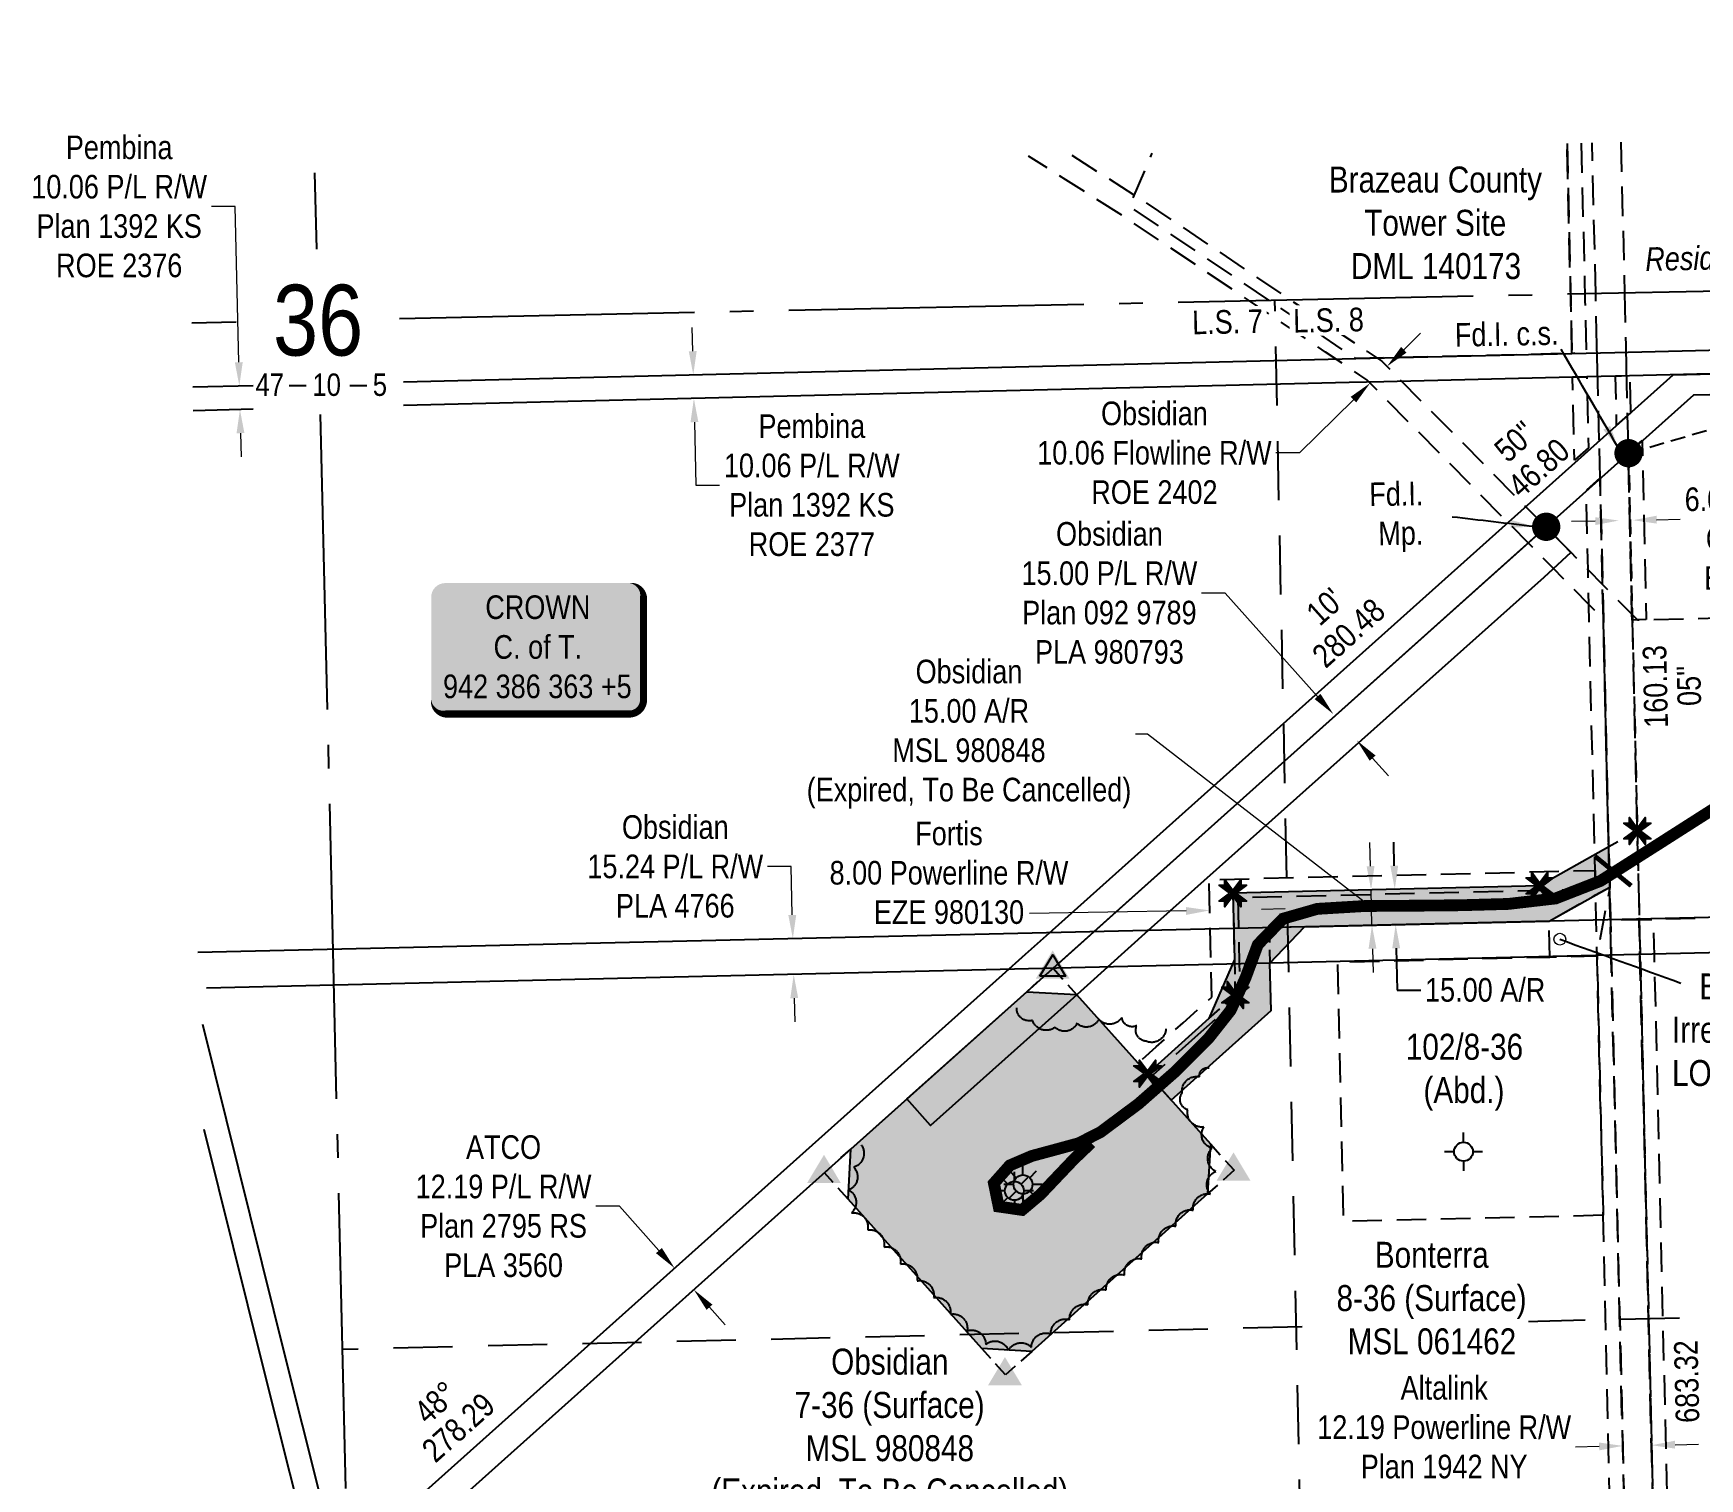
# Model space of a CAD drawing. Extents: x 611681 to 614275, y 5882844 to 5885656.
# Drawn here: x 611681 to 612387, y 5883967 to 5884579 of the extents above; entities that cross this region are included whole.
import ezdxf
from ezdxf.enums import TextEntityAlignment as Align

# ---------------------------------------------------------------- set-up
doc = ezdxf.new("R2010")
doc.units = 0
doc.header["$LTSCALE"] = 5
doc.header["$PDSIZE"] = 0.5
for name, pattern in [('0', [1, 1, 0]), ('foc-ACCESSROAD', [3.75, 2.5, -1.25]), ('foc-FLOWLINE', [3.75, 2.5, -1.25]), ('foc-LSD', [8, 5, -3]), ('foc-QUARTERLINE', [33, 25, -3, 2, -3]), ('foc-TIELINE', [1.875, 1.25, -0.625]), ('foc-TRAV', [1.875, 1.25, -0.625])]:
    doc.linetypes.add(name, pattern=pattern)
doc.layers.get('Defpoints').update_dxf_attribs({"color": 9})
for name, color, linetype in [('10', 1, 'Continuous'), ('9', 3, 'Continuous'), ('AS-OWNER', 7, 'Continuous'), ('AS-RESIDENCE', 14, 'Continuous'), ('AS-ROADS', 254, 'Continuous'), ('AS-SYMBOL', 7, 'Continuous'), ('C-RW', 13, 'Continuous'), ('C-WS', 13, 'foc-ACCESSROAD'), ('C-WS-S', 8, 'Continuous'), ('F-AR', 190, 'foc-ACCESSROAD'), ('F-EZE', 190, 'foc-FLOWLINE'), ('F-RW', 190, 'Continuous'), ('F-WS', 190, 'foc-ACCESSROAD'), ('F-WS-S', 8, 'Continuous'), ('L-BD', 7, 'Continuous'), ('L-MON', 1, 'Continuous'), ('L-MON-T', 1, 'Continuous'), ('L-QSEC', 8, 'foc-QUARTERLINE'), ('L-SECLBL', 7, 'Continuous'), ('L-SECTION-LSD', 7, 'foc-LSD'), ('L-TIE', 7, 'foc-TIELINE'), ('P-PROPOSED', 10, 'Continuous'), ('P-PROPOSED-H', 21, 'Continuous'), ('P-TRAV', 4, 'foc-TRAV'), ('P-TXT', 4, 'Continuous'), ('T-BUSH', 110, '0')]:
    doc.layers.add(name, color=color, linetype=linetype)
for name, color, linetype, lineweight in [('C-AR-T', 13, 'Continuous', 9), ('C-FLOWLINE-T', 13, 'Continuous', 9), ('C-RW-T', 13, 'Continuous', 9), ('C-WS-T', 13, 'Continuous', 9), ('F-AR-T', 190, 'Continuous', 9), ('F-EZE-T', 190, 'Continuous', 9), ('F-RW-T', 190, 'Continuous', 9), ('F-WS-T', 190, 'Continuous', 9), ('T-TEXT', 48, 'Continuous', 18)]:
    doc.layers.add(name, color=color, linetype=linetype, lineweight=lineweight)
doc.styles.add('100L', font='ARIALN.TTF', dxfattribs={"height": 11})
doc.styles.add('80', font='ARIALN.TTF', dxfattribs={"height": 10})
doc.styles.add('80CG', font='ARIALN.TTF', dxfattribs={"height": 10})
doc.styles.add('80L', font='ARIALN.TTF', dxfattribs={"height": 10})
doc.styles.add('SIMPLEX', font='ARIALN.TTF')
doc.dimstyles.new('Compass 5 000', dxfattribs={"dimscale": 5, "dimtxt": 9, "dimasz": 2, "dimexe": 0.2, "dimexo": 0.0625, "dimgap": 0.5, "dimtad": 0, "dimtih": 1, "dimtoh": 1, "dimzin": 0, "dimdsep": 46, "dimtxsty": '80CG', "dimcen": 0.1, "dimse1": 1, "dimse2": 1, "dimclrd": 256, "dimclrt": 256, "dimaunit": 1, "dimadec": 4, "dimazin": 0, "dimtfac": 0.06, "dimtofl": 0, "dimtmove": 0, "dimatfit": 1, "dimfxl": 0.2, "dimtolj": 1, "dimtzin": 0, "dimlwd": -1, "dimarcsym": 0})

# ---------------------------------------------------------------- blocks, each defined once
blk = doc.blocks.new('GAS')
h = blk.add_hatch(color=255)
h.dxf.hatch_style = 1
edge = h.paths.add_edge_path()
edge.add_arc((0, 0), 0.9, 0, 360)
for p, q in [((0, 0.81), (0, 1.62)), ((-0.81, 0), (-1.62, 0)), ((-0.57, 0.57), (-1.14, 1.14)), ((0.57, 0.57), (1.14, 1.14)), ((1.62, 0), (0.81, 0)), ((-0.57, -0.57), (-1.14, -1.14)), ((0, -0.81), (0, -1.62)), ((1.14, -1.14), (0.57, -0.57))]:
    blk.add_line(p, q)
blk.add_circle((0, 0), 0.8)
blk = doc.blocks.new('L-SECLBL')
at = {"layer": '9', "color": 7}
for p, q in [((-5.08, -27.83), (-12.29, -27.83)), ((20.7, -27.83), (13.5, -27.83))]:
    blk.add_line(p, q, dxfattribs=at)
at = {"layer": '10', "color": 2, "style": 'SIMPLEX'}
blk.add_attdef('SEC', text='', height=30, dxfattribs=at).set_placement((0, 0), align=Align.MIDDLE)
at = {"layer": '10', "color": 5, "style": '80L'}
blk.add_attdef('TWP', text='', height=9.5, dxfattribs=at).set_placement((-14.43, -27.37), align=Align.MIDDLE_RIGHT)
blk.add_attdef('RGE', text='', height=9.5, dxfattribs=at).set_placement((3.62, -27.37), align=Align.MIDDLE_CENTER)
blk.add_attdef('MER', text='', height=9.5, dxfattribs=at).set_placement((23.17, -27.37), align=Align.MIDDLE_LEFT)
blk = doc.blocks.new('*D493')
at = {"layer": 'C-AR-T', "transparency": 16777216}
for p, q in [((612152.93, 5884282.52), (612147.93, 5884282.52)), ((612247.9, 5884209.09), (612152.93, 5884282.52)), ((612247.48, 5884226.58), (612247.24, 5884236.58)), ((612248.07, 5884201.6), (612247.72, 5884216.59)), ((612248.31, 5884191.6), (612248.55, 5884181.6))]:
    blk.add_line(p, q, dxfattribs=at)
for points in [[(612249.15, 5884226.62), (612245.81, 5884226.54), (612247.72, 5884216.59)], [(612249.98, 5884191.64), (612246.65, 5884191.56), (612248.07, 5884201.6)]]:
    blk.add_solid(points, dxfattribs=at)
at = {"layer": 'Defpoints', "color": 0, "transparency": 16777216}
for p in [(612247.72, 5884216.59), (612282.19, 5884217.41), (612282.54, 5884202.42)]:
    blk.add_point(p, dxfattribs=at)
at = {"layer": 'C-AR-T', "transparency": 16777216, "insert": (612077.35, 5884282.52), "char_height": 10, "attachment_point": 5, "style": '80CG'}
blk.add_mtext('\\A1;Obsidian\\P15.00 A/R\\PMSL 980848\\P(Expired, To Be Cancelled)', dxfattribs=at)
blk = doc.blocks.new('*D496')
at = {"layer": 'C-FLOWLINE-T', "transparency": 16777216}
for p, q in [((612261.58, 5884445.31), (612268.69, 5884452.34)), ((612240.21, 5884424.18), (612217.4, 5884401.64)), ((612217.4, 5884401.64), (612207.4, 5884401.64))]:
    blk.add_line(p, q, dxfattribs=at)
for points in [[(612260.41, 5884446.49), (612262.75, 5884444.12), (612254.47, 5884438.28)], [(612239.04, 5884425.37), (612241.38, 5884423), (612247.32, 5884431.21)]]:
    blk.add_solid(points, dxfattribs=at)
at = {"layer": 'Defpoints', "color": 0, "transparency": 16777216}
for p in [(612247.32, 5884431.21), (612274.59, 5884417.92), (612267.44, 5884410.86)]:
    blk.add_point(p, dxfattribs=at)
at = {"layer": 'C-FLOWLINE-T', "transparency": 16777216, "insert": (612155.91, 5884401.64), "char_height": 10, "attachment_point": 5, "style": '80CG'}
blk.add_mtext('\\A1;Obsidian\\P10.06 Flowline R/W\\PROE 2402', dxfattribs=at)
blk = doc.blocks.new('*D497')
at = {"layer": 'C-RW-T', "transparency": 16777216}
for p, q in [((612002, 5884226.42), (611992, 5884226.42)), ((612002.49, 5884205.91), (612002, 5884226.42)), ((612003.32, 5884170.67), (612003.56, 5884160.67))]:
    blk.add_line(p, q, dxfattribs=at)
for points in [[(612004.15, 5884205.94), (612000.82, 5884205.87), (612002.72, 5884195.91)], [(612004.99, 5884170.71), (612001.66, 5884170.63), (612003.09, 5884180.66)]]:
    blk.add_solid(points, dxfattribs=at)
at = {"layer": 'Defpoints', "color": 0, "transparency": 16777216}
for p in [(611964.92, 5884195.01), (612002.72, 5884195.91), (611965.28, 5884179.77)]:
    blk.add_point(p, dxfattribs=at)
at = {"layer": 'C-RW-T', "transparency": 16777216, "insert": (611952.92, 5884226.42), "char_height": 10, "attachment_point": 5, "style": '80CG'}
blk.add_mtext('\\A1;Obsidian\\P15.24 P/L R/W\\PPLA 4766', dxfattribs=at)
blk = doc.blocks.new('*D498')
at = {"layer": 'C-RW-T', "transparency": 16777216}
for p, q in [((612185.92, 5884342.27), (612175.92, 5884342.27)), ((612225.05, 5884298.46), (612185.92, 5884342.27)), ((612248.36, 5884272.34), (612255.02, 5884264.88))]:
    blk.add_line(p, q, dxfattribs=at)
for points in [[(612226.29, 5884299.57), (612223.8, 5884297.35), (612231.71, 5884291)], [(612249.61, 5884273.45), (612247.12, 5884271.23), (612241.7, 5884279.8)]]:
    blk.add_solid(points, dxfattribs=at)
at = {"layer": 'Defpoints', "color": 0, "transparency": 16777216}
for p in [(612281.01, 5884335.03), (612291.01, 5884323.83), (612231.71, 5884291)]:
    blk.add_point(p, dxfattribs=at)
at = {"layer": 'C-RW-T', "transparency": 16777216, "insert": (612136.84, 5884342.27), "char_height": 10, "attachment_point": 5, "style": '80CG'}
blk.add_mtext('\\A1;Obsidian\\P15.00 P/L R/W\\PPlan 092 9789\\PPLA 980793', dxfattribs=at)
blk = doc.blocks.new('*D501')
at = {"layer": 'Defpoints', "color": 0, "transparency": 16777216}
for p in [(612358.69, 5884373.12), (612352.69, 5884372.56), (612358.7, 5884372.7)]:
    blk.add_point(p, dxfattribs=at)
at = {"layer": 'F-EZE-T', "transparency": 16777216}
for p, q in [((612368.68, 5884373.35), (612378.68, 5884373.59)), ((612342.69, 5884372.75), (612332.69, 5884372.51))]:
    blk.add_line(p, q, dxfattribs=at)
for points in [[(612342.65, 5884374.41), (612342.73, 5884371.08), (612352.68, 5884372.98)], [(612368.64, 5884375.02), (612368.72, 5884371.69), (612358.69, 5884373.12)]]:
    blk.add_solid(points, dxfattribs=at)
at = {"layer": 'F-EZE-T', "transparency": 16777216, "insert": (612420.71, 5884373.59), "char_height": 10, "attachment_point": 5, "style": '80CG'}
blk.add_mtext('\\A1;Altalink\\P6.00 Vegetation\\PControl R/W\\PEZE 880267', dxfattribs=at)
blk = doc.blocks.new('*D504')
at = {"layer": 'Defpoints', "color": 0, "transparency": 16777216}
for p in [(612353.17, 5884029.89), (612365.36, 5884030.17), (612366.5, 5883981.3)]:
    blk.add_point(p, dxfattribs=at)
at = {"layer": 'F-RW-T', "transparency": 16777216}
for p, q in [((612344.32, 5883980.79), (612334.32, 5883980.55)), ((612376.5, 5883981.54), (612386.5, 5883981.77))]:
    blk.add_line(p, q, dxfattribs=at)
for points in [[(612344.28, 5883982.45), (612344.36, 5883979.12), (612354.31, 5883981.02)], [(612376.46, 5883983.21), (612376.54, 5883979.87), (612366.5, 5883981.3)]]:
    blk.add_solid(points, dxfattribs=at)
at = {"layer": 'F-RW-T', "transparency": 16777216, "insert": (612278.68, 5883980.55), "char_height": 10, "attachment_point": 5, "style": '80CG'}
blk.add_mtext('\\A1;Altalink\\P12.19 Powerline R/W\\PPlan 1942 NY\\PEZE 2051', dxfattribs=at)
blk = doc.blocks.new('*D505')
at = {"layer": 'Defpoints', "color": 0, "transparency": 16777216}
for p in [(611952.65, 5884056.29), (611902.75, 5884011.74), (611910.87, 5884002.66)]:
    blk.add_point(p, dxfattribs=at)
at = {"layer": 'F-RW-T', "transparency": 16777216}
for p, q in [((611929.25, 5884082.5), (611919.25, 5884082.5)), ((611945.99, 5884063.75), (611929.25, 5884082.5)), ((611967.42, 5884039.75), (611974.08, 5884032.29))]:
    blk.add_line(p, q, dxfattribs=at)
for points in [[(611947.23, 5884064.86), (611944.74, 5884062.64), (611952.65, 5884056.29)], [(611968.66, 5884040.86), (611966.18, 5884038.64), (611960.76, 5884047.21)]]:
    blk.add_solid(points, dxfattribs=at)
at = {"layer": 'F-RW-T', "transparency": 16777216, "insert": (611880.16, 5884082.5), "char_height": 10, "attachment_point": 5, "style": '80CG'}
blk.add_mtext('\\A1;ATCO\\P12.19 P/L R/W\\PPlan 2795 RS\\PPLA 3560', dxfattribs=at)
blk = doc.blocks.new('*D506')
at = {"layer": 'Defpoints', "color": 0, "transparency": 16777216}
for p in [(611973.87, 5884435.04), (611960.79, 5884424.67), (611974.12, 5884424.99)]:
    blk.add_point(p, dxfattribs=at)
at = {"layer": 'F-RW-T', "transparency": 16777216}
for p, q in [((611960.3, 5884444.71), (611960.06, 5884454.71)), ((611961.03, 5884414.67), (611961.69, 5884387.92)), ((611961.69, 5884387.92), (611971.69, 5884387.92))]:
    blk.add_line(p, q, dxfattribs=at)
for points in [[(611961.97, 5884444.75), (611958.64, 5884444.67), (611960.54, 5884434.72)], [(611962.7, 5884414.71), (611959.37, 5884414.63), (611960.79, 5884424.67)]]:
    blk.add_solid(points, dxfattribs=at)
at = {"layer": 'F-RW-T', "transparency": 16777216, "insert": (612010.77, 5884387.92), "char_height": 10, "attachment_point": 5, "style": '80CG'}
blk.add_mtext('\\A1;Pembina\\P10.06 P/L R/W\\PPlan 1392 KS\\PROE 2377', dxfattribs=at)
blk = doc.blocks.new('*D507')
at = {"layer": 'Defpoints', "color": 0, "transparency": 16777216}
for p in [(611754.78, 5884429.72), (611755.02, 5884419.67), (611768.46, 5884419.99)]:
    blk.add_point(p, dxfattribs=at)
at = {"layer": 'F-RW-T', "transparency": 16777216}
for p, q in [((611766.39, 5884505.99), (611756.39, 5884505.99)), ((611767.98, 5884440.04), (611766.39, 5884505.99)), ((611768.7, 5884409.99), (611768.94, 5884400))]:
    blk.add_line(p, q, dxfattribs=at)
for points in [[(611769.65, 5884440.08), (611766.31, 5884440), (611768.22, 5884430.04)], [(611770.37, 5884410.03), (611767.04, 5884409.95), (611768.46, 5884419.99)]]:
    blk.add_solid(points, dxfattribs=at)
at = {"layer": 'F-RW-T', "transparency": 16777216, "insert": (611717.31, 5884505.99), "char_height": 10, "attachment_point": 5, "style": '80CG'}
blk.add_mtext('\\A1;Pembina\\P10.06 P/L R/W\\PPlan 1392 KS\\PROE 2376', dxfattribs=at)
blk = doc.blocks.new('*U492')
h = blk.add_hatch(color=255)
edge = h.paths.add_edge_path()
edge.add_line((-39, -28.5), (39, -28.5))
edge.add_arc((39, -22.5), 6, 270, 360)
edge.add_line((45, -22.5), (45, 21))
edge.add_arc((39, 21), 6, 0, 90)
edge.add_line((39, 27), (-39, 27))
edge.add_arc((-39, 21), 6, 90, 180)
edge.add_line((-45, 21), (-45, -22.5))
edge.add_arc((-39, -22.5), 6, 180, 270)
at = {"color": 14, "flags": 128}
blk.add_lwpolyline([(-39, -28.5, 3, 3, 0), (39, -28.5, 3, 3, 0.414214), (45, -22.5, 3, 3, 0), (45, 21, 3, 0, 0.414214), (39, 27, 0, 0, 0), (-39, 27, 0, 0, 0.414214), (-45, 21, 0, 0, 0), (-45, -22.5, 0, 3, 0.414214)], format="xyseb", close=True, dxfattribs=at)
at = {"color": 14, "style": '80'}
blk.add_attdef('ENTER_TEXT_001', (-26.85, -4.92), '', height=10, dxfattribs=at)
blk = doc.blocks.new('GABD')
for p, q in [((0, 0.81), (0, 1.62)), ((-0.81, 0), (-1.62, 0)), ((1.62, 0), (0.81, 0)), ((0, -0.81), (0, -1.62))]:
    blk.add_line(p, q)
blk.add_circle((0, 0), 0.8)
blk = doc.blocks.new('fdia')
at = {"color": 255, "const_width": 1}
blk.add_lwpolyline([(-0.5, 0, 1), (0.5, 0, 1)], format="xyb", close=True, dxfattribs=at)
blk = doc.blocks.new('Fdiaa')
blk.add_blockref('fdia', (0, 0))
blk = doc.blocks.new('fdib')
at = {"color": 1, "const_width": 1.6}
blk.add_lwpolyline([(-0.4, 0, 1), (0.4, 0, 1)], format="xyb", close=True, dxfattribs=at)
at = {"color": 1}
blk.add_circle((0, 0), 0.8, dxfattribs=at)
blk = doc.blocks.new('Fdibb')
blk.add_blockref('fdib', (0, 0))
blk = doc.blocks.new('fdicc')
for name in ['Fdibb', 'Fdiaa']:
    blk.add_blockref(name, (0, 0))
blk = doc.blocks.new('FDI')
blk.add_blockref('fdicc', (0, 0))
blk = doc.blocks.new('STRIA')
blk.add_hatch(color=255).paths.add_polyline_path([(-0.04, 1.52), (-1.47, -0.87), (1.39, -0.87)])
blk = doc.blocks.new('STRIAA')
blk.add_blockref('STRIA', (0, 0))
blk = doc.blocks.new('STRIB')
at = {"color": 1}
blk.add_solid([(-1.12, -0.67), (-0.04, 1.13), (1.04, -0.67)], dxfattribs=at)
blk = doc.blocks.new('STRIBB')
blk.add_blockref('STRIB', (0, 0))
blk = doc.blocks.new('STRICC')
for name in ['STRIAA', 'STRIBB']:
    blk.add_blockref(name, (0, 0))
blk = doc.blocks.new('fdspike')
blk.add_blockref('STRICC', (0, 0))
blk = doc.blocks.new('TRIA')
blk.add_hatch(color=255).paths.add_polyline_path([(-0.04, 1.52), (-1.47, -0.87), (1.39, -0.87)])
blk = doc.blocks.new('TRIAA')
blk.add_blockref('TRIA', (0, 0))
blk = doc.blocks.new('TRIB')
at = {"color": 1}
blk.add_lwpolyline([(-1.12, -0.67), (-0.04, 1.13), (1.04, -0.67)], close=True, dxfattribs=at)
blk = doc.blocks.new('TRIBB')
blk.add_blockref('TRIB', (0, 0))
blk = doc.blocks.new('TRICC')
for name in ['TRIAA', 'TRIBB']:
    blk.add_blockref(name, (0, 0))
blk = doc.blocks.new('plspike')
blk.add_blockref('TRICC', (0, 0))
blk = doc.blocks.new('TEMP')
h = blk.add_hatch(color=255)
h.dxf.hatch_style = 1
h.paths.add_polyline_path([(0, 0.25), (-0.67, 1.15), (-0.67, 0.67), (-1.15, 0.67), (-0.25, 0), (-1.15, -0.67), (-0.67, -0.67), (-0.67, -1.15), (0, -0.25), (0.67, -1.15), (0.67, -0.67), (1.15, -0.67), (0.25, 0), (1.15, 0.67), (0.67, 0.67), (0.67, 1.15)])
h.paths.add_polyline_path([(0.57, 0.85), (0.57, 0.57), (0.85, 0.57), (0.08, 0), (0.85, -0.57), (0.57, -0.57), (0.57, -0.85), (0, -0.08), (-0.57, -0.85), (-0.57, -0.57), (-0.85, -0.57), (-0.08, 0), (-0.85, 0.57), (-0.57, 0.57), (-0.57, 0.85), (0, 0.08)], flags=16)
h = blk.add_hatch(color=1)
h.dxf.hatch_style = 1
h.paths.add_polyline_path([(0, 0.08), (-0.57, 0.85), (-0.57, 0.57), (-0.85, 0.57), (-0.08, 0), (-0.85, -0.57), (-0.57, -0.57), (-0.57, -0.85), (0, -0.08), (0.57, -0.85), (0.57, -0.57), (0.85, -0.57), (0.08, 0), (0.85, 0.57), (0.57, 0.57), (0.57, 0.85)])
at = {"color": 1}
for p, q in [((-0.08, 0), (0.08, 0)), ((0, 0.08), (0, -0.08))]:
    blk.add_line(p, q, dxfattribs=at)
at = {"color": 255, "flags": 128}
blk.add_lwpolyline([(-0.25, 0), (-1.15, 0.67), (-0.67, 0.67), (-0.67, 1.15), (0, 0.25), (0.67, 1.15), (0.67, 0.67), (1.15, 0.67), (0.25, 0), (1.15, -0.67), (0.67, -0.67), (0.67, -1.15), (0, -0.25), (-0.67, -1.15), (-0.67, -0.67), (-1.15, -0.67)], close=True, dxfattribs=at)
at = {"color": 1, "flags": 128}
blk.add_lwpolyline([(-0.08, 0), (-0.85, 0.57), (-0.57, 0.57), (-0.57, 0.85), (0, 0.08), (0.57, 0.85), (0.57, 0.57), (0.85, 0.57), (0.08, 0), (0.85, -0.57), (0.57, -0.57), (0.57, -0.85), (0, -0.08), (-0.57, -0.85), (-0.57, -0.57), (-0.85, -0.57)], close=True, dxfattribs=at)
blk = doc.blocks.new('*D523')
at = {"layer": 'Defpoints', "color": 0, "transparency": 16777216}
for p in [(612223.72, 5884215.98), (612257.76, 5884216.79), (612224.07, 5884200.99)]:
    blk.add_point(p, dxfattribs=at)
at = {"layer": 'P-TXT', "transparency": 16777216}
for p, q in [((612257.52, 5884226.79), (612257.29, 5884236.78)), ((612258.35, 5884191.8), (612258.77, 5884174.11)), ((612258.77, 5884174.11), (612268.77, 5884174.11))]:
    blk.add_line(p, q, dxfattribs=at)
for points in [[(612259.19, 5884226.83), (612255.86, 5884226.75), (612257.76, 5884216.79)], [(612260.02, 5884191.84), (612256.69, 5884191.76), (612258.12, 5884201.8)]]:
    blk.add_solid(points, dxfattribs=at)
at = {"layer": 'P-TXT', "transparency": 16777216, "insert": (612296.05, 5884174.11), "char_height": 10, "attachment_point": 5, "style": '80CG'}
blk.add_mtext('\\A1;15.00 A/R', dxfattribs=at)

msp = doc.modelspace()

# ---------------------------------------------------------------- hatches: boundary and pattern name
at = {"layer": 'P-PROPOSED-H'}
h = msp.add_hatch(color=256, dxfattribs=at)
h.dxf.hatch_style = 1
h.paths.add_polyline_path([(612162.963, 5884127.53), (612205.338, 5884165.432), (612204.862, 5884185.541), (612219.497, 5884200.885), (612323.204, 5884203.338), (612348.857, 5884217.742), (612348.463, 5884234.726), (612319.117, 5884218.24), (612189.163, 5884215.166), (612189.829, 5884186.985), (612179.008, 5884161.999), (612152.924, 5884138.66)])
h = msp.add_hatch(color=256, dxfattribs=at)
h.dxf.hatch_style = 1
h.paths.add_polyline_path([(612122.968, 5884172.198), (612179.633, 5884108.936), (612178.466, 5884087.765), (612103.963, 5884021.058), (612082.792, 5884022.229), (612026.121, 5884085.546), (612027.295, 5884106.717), (612101.79, 5884173.369)])

# ---------------------------------------------------------------- linework, layer by layer
at = {"layer": 'AS-ROADS', "const_width": 5}
msp.add_lwpolyline([(612395.709, 5884252.675), (612370.346, 5884236.487), (612344.933, 5884220.347), (612325.899, 5884212.917), (612305.851, 5884210.589), (612285.843, 5884210.036), (612265.413, 5884209.834), (612245.202, 5884209.711), (612224.939, 5884208.496), (612210.371, 5884204.314), (612199.721, 5884193.356), (612194.5, 5884179.248), (612188.211, 5884165.525), (612178.85, 5884153.677), (612164.411, 5884139.278), (612149.179, 5884125.919), (612133.014, 5884113.879), (612123.794, 5884109.211), (612113.904, 5884106.508), (612103.959, 5884103.828), (612094.622, 5884099.823), (612087.919, 5884092.267), (612089.928, 5884082.412), (612099.849, 5884080.971), (612107.642, 5884087.547), (612114.729, 5884095.014), (612121.772, 5884102.408), (612129.092, 5884109.401)], dxfattribs=at)
at = {"layer": 'C-RW'}
for p, q in [((612614.402, 5884210.11), (611750.601, 5884190.033)), ((612614.754, 5884195.105), (611754.345, 5884174.882))]:
    msp.add_line(p, q, dxfattribs=at)
msp.add_lwpolyline([(612118.825, 5884168.325), (612061.051, 5884116.806), (612051.047, 5884127.968), (612101.79, 5884173.369), (612109.124, 5884179.834), (612109.975, 5884180.595), (612321.896, 5884370.338), (612332.365, 5884359.445), (612320.914, 5884348.843), (612153.197, 5884199.39), (612118.825, 5884168.325)], close=True, dxfattribs=at)
at = {"layer": 'C-WS', "flags": 128}
msp.add_lwpolyline([(612120.903, 5884527.743), (612149.994, 5884509.196), (612213.667, 5884466.372), (612245.876, 5884444.72), (612252.331, 5884440.434), (612257.744, 5884434.957), (612313.018, 5884379.04), (612321.588, 5884370.371), (612332.15, 5884359.687), (612339.619, 5884352.131), (612345.768, 5884345.911), (612358.249, 5884333.284), (612360.597, 5884330.91), (612364.306, 5884331.002), (612473.111, 5884333.709), (612474.361, 5884280.338), (612530.78, 5884281.66), (612612.5, 5884283.575), (612612.974, 5884263.456), (612518.593, 5884261.245), (612474.833, 5884260.22), (612476.086, 5884206.733), (612367.284, 5884204.027), (612361.284, 5884203.878), (612349.105, 5884203.575), (612348.773, 5884217.725), (612348.375, 5884234.698), (612346.111, 5884331.266), (612339.962, 5884337.487), (612324.644, 5884352.983), (612314.082, 5884363.667), (612305.513, 5884372.337), (612245.911, 5884432.634), (612242.959, 5884434.606), (612228.367, 5884444.352), (612196.236, 5884466.006), (612144.434, 5884500.822), (612118.44, 5884517.263), (612102.596, 5884527.313)], dxfattribs=at)
at = {"layer": 'F-AR', "flags": 128}
msp.add_lwpolyline([(612343.458, 5884188.581), (612323.48, 5884188.106), (612323.14, 5884203.32), (612342.848, 5884214.396), (612348.857, 5884217.742), (612346.214, 5884203.703), (612343.458, 5884188.581)], close=True, dxfattribs=at)
at = {"layer": 'F-EZE', "flags": 128}
msp.add_lwpolyline([(612336.762, 5884532.813), (612338.322, 5884465.924), (612338.835, 5884443.937), (612332.833, 5884443.79), (612332.32, 5884465.798), (612330.76, 5884532.672)], dxfattribs=at)
at = {"layer": 'F-EZE'}
msp.add_lwpolyline([(612353.567, 5884533.207), (612355.059, 5884469.34), (612355.574, 5884447.391), (612355.809, 5884437.346), (612356.271, 5884417.659), (612356.646, 5884401.667), (612358.249, 5884333.284), (612358.306, 5884330.852), (612361.284, 5884203.878), (612361.641, 5884188.638), (612369.292, 5883862.993), (612357.536, 5883843.961), (612349.453, 5884188.335), (612349.105, 5884203.575), (612348.857, 5884217.742), (612348.375, 5884234.698), (612346.111, 5884331.266), (612345.768, 5884345.911), (612344.71, 5884391.02), (612344.335, 5884407.012), (612343.63, 5884437.059), (612343.395, 5884447.104), (612342.881, 5884469.084), (612341.389, 5884532.921)], dxfattribs=at)
at = {"layer": 'F-EZE', "flags": 128}
for points in [[(612339.772, 5884403.831), (612333.891, 5884398.579), (612333.068, 5884433.742), (612339.069, 5884433.889), (612339.772, 5884403.831)], [(612357.621, 5884418.623), (612351.74, 5884413.36), (612351.253, 5884434.175), (612357.254, 5884434.316), (612357.621, 5884418.623)], [(612360.597, 5884330.909), (612358.306, 5884330.852), (612358.249, 5884333.284), (612356.646, 5884401.667), (612362.526, 5884406.912), (612364.306, 5884331.002), (612360.597, 5884330.909)], [(612357.536, 5883843.961), (612351.751, 5883834.716), (612346.03, 5884078.697), (612343.458, 5884188.581), (612343.096, 5884203.81), (612342.848, 5884214.396), (612342.792, 5884216.78), (612342.605, 5884224.78), (612342.45, 5884231.368), (612339.962, 5884337.487), (612339.619, 5884352.131), (612338.83, 5884385.769), (612344.71, 5884391.02), (612345.768, 5884345.911), (612346.111, 5884331.266), (612348.375, 5884234.698), (612348.857, 5884217.742), (612349.105, 5884203.575), (612349.453, 5884188.335), (612357.536, 5883843.961)], [(612174.338, 5884155.108), (612154.275, 5884137.151), (612152.94, 5884138.642), (612148.938, 5884143.115), (612156.717, 5884150.077), (612168.033, 5884160.204), (612180.186, 5884171.081), (612179.856, 5884184.917), (612179.493, 5884200.156), (612179, 5884220.881), (612330.201, 5884224.484), (612342.605, 5884224.78), (612342.792, 5884216.78), (612191.19, 5884213.168), (612191.496, 5884200.317), (612191.859, 5884185.077), (612192.192, 5884171.088), (612174.338, 5884155.108)], [(612371.176, 5883866.115), (612369.292, 5883862.993), (612361.641, 5884188.638), (612361.284, 5884203.878), (612367.284, 5884204.027), (612367.641, 5884188.787), (612375.074, 5883871.979), (612371.176, 5883866.115)]]:
    msp.add_lwpolyline(points, close=True, dxfattribs=at)
at = {"layer": 'F-EZE-T'}
for p, q in [((612169.317, 5884207.601), (612103.02, 5884206.466)), ((612201.303, 5884208.363), (612211.297, 5884208.602))]:
    msp.add_line(p, q, dxfattribs=at)
for points in [[(612169.277, 5884209.267), (612169.356, 5884205.935), (612179.31, 5884207.839)], [(612201.264, 5884210.029), (612201.343, 5884206.698), (612191.31, 5884208.125)]]:
    msp.add_solid(points, dxfattribs=at)
at = {"layer": 'F-RW'}
for points in [[(611837.829, 5884431.727), (612223.754, 5884441.129), (612241.286, 5884441.555), (612332.833, 5884443.79), (612338.835, 5884443.937), (612351.017, 5884444.223), (612464.925, 5884446.95), (612591.236, 5884449.89), (612595.964, 5884449.996)], [(611757.016, 5883881.263), (611801.753, 5883921.29), (612091.499, 5884180.551), (612101.334, 5884189.333), (612108.86, 5884196.054), (612112.666, 5884199.453), (612375.646, 5884434.75), (612466.963, 5884436.94), (612587.17, 5884439.827), (612595.949, 5884440.046)], [(612595.949, 5884440.039), (612591.47, 5884439.932), (612585.379, 5884439.785), (612465.171, 5884436.898), (612374.407, 5884434.72), (612357.254, 5884434.316), (612351.253, 5884434.175), (612339.069, 5884433.889), (612333.068, 5884433.742), (612253.155, 5884431.79), (612238.362, 5884431.429), (611837.829, 5884421.669)], [(611748.452, 5884429.569), (611774.102, 5884430.186)], [(612595.233, 5884430.889), (612587.385, 5884430.693), (612557.224, 5884429.968), (612527.212, 5884429.249), (612497.201, 5884428.528), (612467.188, 5884427.807), (612384.247, 5884426.088), (612112.894, 5884183.215), (612101.79, 5884173.369), (612027.295, 5884106.717), (611805.112, 5883907.938), (611757.268, 5883865.132)], [(611774.102, 5884420.127), (611748.609, 5884419.513)], [(611752.668, 5884159.649), (611787.779, 5884018.062), (611809.142, 5883933.133), (611809.214, 5883930.053), (611809.589, 5883914.052), (611810.206, 5883887.671), (611804.677, 5883909.667), (611801.321, 5883923.009), (611778.024, 5884015.627), (611753.364, 5884115.069)]]:
    msp.add_lwpolyline(points, dxfattribs=at)
at = {"layer": 'F-WS', "flags": 128}
msp.add_lwpolyline([(612330.76, 5884532.672), (612332.32, 5884465.798), (612332.833, 5884443.79), (612241.283, 5884441.557), (612209.065, 5884463.218), (612145.372, 5884506.06), (612154.934, 5884528.542)], dxfattribs=at)
msp.add_lwpolyline([(612346.03, 5884078.697), (612236.146, 5884076.071), (612234.922, 5884128.39), (612233.574, 5884185.97), (612323.48, 5884188.106), (612343.458, 5884188.581), (612346.03, 5884078.697)], close=True, dxfattribs=at)
at = {"layer": 'L-QSEC'}
for p, q in [((611800.127, 5884520.209), (611800.884, 5884487.868)), ((611836.102, 5884458.609), (612608.181, 5884474.762)), ((611748.028, 5884456.766), (611766.861, 5884457.16)), ((611802.522, 5884417.915), (611820.418, 5883653.517))]:
    msp.add_line(p, q, dxfattribs=at)
at = {"layer": 'L-SECTION-LSD'}
for p, q in [((612223.755, 5883661.833), (612206.923, 5884466.367)), ((612618.382, 5884040.777), (611811.793, 5884021.893))]:
    msp.add_line(p, q, dxfattribs=at)
at = {"layer": 'L-TIE'}
for p, q in [((612356.777, 5884401.511), (612608.181, 5884474.763)), ((612356.777, 5884401.511), (612360.496, 5884241.486)), ((612360.496, 5884241.486), (612348.463, 5884234.726))]:
    msp.add_line(p, q, dxfattribs=at)
at = {"layer": 'P-PROPOSED'}
for points in [[(612162.963, 5884127.53), (612205.338, 5884165.432), (612204.862, 5884185.541), (612219.497, 5884200.885), (612323.204, 5884203.338), (612348.857, 5884217.742), (612348.463, 5884234.726), (612319.117, 5884218.24), (612189.163, 5884215.166), (612189.829, 5884186.985), (612179.008, 5884161.999), (612152.924, 5884138.66)], [(612122.968, 5884172.198), (612179.633, 5884108.936), (612178.466, 5884087.765), (612103.963, 5884021.058), (612082.792, 5884022.229), (612026.121, 5884085.546), (612027.295, 5884106.717), (612101.79, 5884173.369), (612122.968, 5884172.198)]]:
    msp.add_lwpolyline(points, close=True, dxfattribs=at)
at = {"layer": 'P-TRAV'}
for p, q in [((612356.777, 5884401.511), (612376.366, 5883558.615)), ((612189.163, 5884215.166), (612190.184, 5884171.995)), ((612219.497, 5884200.885), (612204.507, 5884200.531)), ((612204.507, 5884200.531), (612204.862, 5884185.541)), ((612101.79, 5884173.369), (612112.964, 5884183.367)), ((612112.964, 5884183.367), (612122.968, 5884172.198)), ((612179.008, 5884161.999), (612190.184, 5884171.995)), ((612016.121, 5884096.719), (612027.295, 5884106.717)), ((612179.633, 5884108.936), (612189.637, 5884097.767)), ((612189.637, 5884097.767), (612178.466, 5884087.765)), ((612026.121, 5884085.546), (612016.121, 5884096.719)), ((612092.792, 5884011.056), (612082.792, 5884022.229)), ((612103.963, 5884021.058), (612092.792, 5884011.056))]:
    msp.add_line(p, q, dxfattribs=at)
at = {"layer": 'T-BUSH', "flags": 128}
for points in [[(612160.789, 5884157.708, -0.5205671), (612152.379, 5884152.416, -0.5205671), (612148.448, 5884159.018, -0.5205671), (612142.106, 5884162.544, -0.5205671), (612132.343, 5884161.824, -0.5205671), (612123.125, 5884160.016, -0.5205671), (612113.811, 5884158.332, -0.5205671), (612104.261, 5884161.277, -0.5205671), (612097.614, 5884166.601, -0.5205671)], [(612031.627, 5884108.571, -0.5205671), (612028.533, 5884099.062, -0.5205671), (612026.423, 5884089.418, -0.5205671), (612027.535, 5884079.72, -0.5205671), (612034.448, 5884072.494, -0.5205671), (612041.361, 5884065.268, -0.5205671), (612048.299, 5884058.067, -0.5205671), (612055.33, 5884050.956, -0.5205671), (612062.362, 5884043.846, -0.5205671), (612069.458, 5884036.801, -0.5205671), (612076.582, 5884029.783, -0.5205671), (612084.426, 5884024.002, -0.5205671), (612094.068, 5884021.464, -0.5205671), (612103.778, 5884022.783, -0.5205671), (612112.037, 5884028.421, -0.5205671), (612120.003, 5884034.452, -0.5205671), (612127.754, 5884040.77, -0.5205671), (612135.505, 5884047.088, -0.5205671), (612143.257, 5884053.406, -0.5205671), (612150.546, 5884060.245, -0.5205671), (612157.752, 5884067.179, -0.5205671), (612164.983, 5884074.086, -0.5205671), (612172.328, 5884080.872, -0.5205671), (612179.674, 5884087.658, -0.5205671), (612181.87, 5884097.295, -0.5205671), (612180.411, 5884107.113, -0.5205671), (612176.912, 5884116.113, -0.5205671), (612170.054, 5884123.391, -0.5205671), (612167.682, 5884130.527, -0.5205671), (612174.987, 5884137.356, -0.5205671), (612179.064, 5884141.168, -0.5205671)]]:
    msp.add_lwpolyline(points, format="xyb", dxfattribs=at)
at = {"layer": 'T-TEXT', "const_width": 1.999, "flags": 128}
msp.add_lwpolyline([(612357.913, 5884218.28), (612342.477, 5884230.87)], dxfattribs=at)

# ---------------------------------------------------------------- block references
at = {"layer": 'AS-OWNER'}
ref = msp.add_blockref('*U492', (611894.477, 5884319.515), dxfattribs=dict(at, xscale=0.9996109999999994, yscale=0.9996109999999994, zscale=0.9996109999999994))
ref.add_attrib('ENTER_TEXT_001', 'CROWN', (611872.426, 5884331.283), dxfattribs={"layer": '0', "color": 14, "height": 9.9961, "style": '80'})
ref.add_attrib('ENTER_TEXT_002', 'C. of T.', (611875.92, 5884314.445), dxfattribs={"layer": '0', "color": 14, "height": 9.9961, "style": '80'})
ref.add_attrib('ENTER_TEXT_003', '942 386 363 +5', (611854.523, 5884297.744), dxfattribs={"layer": '0', "color": 14, "height": 9.99611, "style": '80'})
at = {"layer": 'AS-SYMBOL', "xscale": 4.999999999999997, "yscale": 4.999999999999997, "zscale": 4.999999999999997}
msp.add_blockref('GAS', (612100.233, 5884091.776), dxfattribs=at)
at = {"layer": 'C-WS-S', "xscale": 4.998054999999995, "yscale": 4.998054999999995, "zscale": 4.998054999999995}
msp.add_blockref('GAS', (612096.591, 5884089.062), dxfattribs=at)
at = {"layer": 'F-WS-S', "xscale": 4.998054999999995, "yscale": 4.998054999999995, "zscale": 4.998054999999995}
msp.add_blockref('GABD', (612286.863, 5884105.643), dxfattribs=at)
at = {"layer": 'L-MON'}
for name, p, xscale, yscale, zscale in [('FDI', (612356.777, 5884401.511), 4.999999999999998, 4.999999999999998, 4.999999999999998), ('FDI', (612321.896, 5884370.338), 4.999999999999998, 4.999999999999998, 4.999999999999998), ('TEMP', (612360.496, 5884241.486), 4.99807975, 4.99807975, 4.99807975), ('TEMP', (612189.163, 5884215.166), 4.99807975, 4.99807975, 4.99807975), ('TEMP', (612319.117, 5884218.24), 4.99807975, 4.99807975, 4.99807975), ('plspike', (612113.008, 5884183.317), 4.99807975, 4.99807975, 4.99807975), ('TEMP', (612190.184, 5884171.995), 4.99807975, 4.99807975, 4.99807975), ('TEMP', (612152.971, 5884138.702), 4.99807975, 4.99807975, 4.99807975), ('fdspike', (612189.637, 5884097.767), 4.99807975, 4.99807975, 4.99807975), ('fdspike', (612016.121, 5884096.719), 4.99807975, 4.99807975, 4.99807975), ('fdspike', (612092.792, 5884011.056), 4.99807975, 4.99807975, 4.99807975)]:
    msp.add_blockref(name, p, dxfattribs=dict(at, xscale=xscale, yscale=yscale, zscale=zscale))
at = {"layer": 'L-SECLBL', "color": 3, "xscale": 0.9996109999999994, "yscale": 0.9996109999999994, "zscale": 0.9996109999999994}
msp.add_blockref('L-SECLBL', (611801.586, 5884457.887), dxfattribs=at).add_auto_attribs({'SEC': '36', 'TWP': '47', 'RGE': '10', 'MER': '5'})

# ---------------------------------------------------------------- texts
at = {"layer": 'AS-RESIDENCE', "insert": (612390.931, 5884484.178), "char_height": 9.99611, "width": 53.9194, "attachment_point": 5, "rotation": 1.198556, "style": '80CG'}
msp.add_mtext('\\A1;{\\fArial Narrow|b0|i1|c0|p34;Residence}', dxfattribs=at)
at = {"layer": 'C-WS-T', "insert": (611967.734, 5884022.211), "char_height": 10.99572, "attachment_point": 1, "style": '100L'}
msp.add_mtext_dynamic_manual_height_columns('\\pi51.215;Obsidian\\P\\pi35.73;7-36 (Surface)\\P\\pi40.35;MSL 980848\\P\\pi0.46268;(Expired, To Be Cancelled)', width=150.62767, gutter_width=55, heights=[0], dxfattribs=at)
at = {"layer": 'F-AR-T', "insert": (612369.086, 5884181.121), "char_height": 10.99572, "attachment_point": 1, "style": '100L'}
msp.add_mtext_dynamic_manual_height_columns('\\pi17.701;Bonterra\\P\\pi6.1014;Irregular A/R\\P\\pi6.1089;LOC 061175', width=82.22733, gutter_width=55, heights=[0], dxfattribs=at)
at = {"layer": 'F-EZE-T', "insert": (612068.875, 5884223.727), "char_height": 9.99616, "attachment_point": 5, "style": '80CG'}
msp.add_mtext('\\A1;Fortis\\P8.00 Powerline R/W\\PEZE 980130', dxfattribs=at)
at = {"layer": 'F-WS-S', "insert": (612261.669, 5884155.589), "char_height": 10.99572, "attachment_point": 1, "style": '100L'}
msp.add_mtext_dynamic_manual_height_columns('\\pi0.74336;102/8-36\\P\\pi8.2438;(Abd.)', width=49.26484, gutter_width=55, heights=[0], dxfattribs=at)
at = {"layer": 'F-WS-T', "insert": (612229.277, 5884522.93), "char_height": 10.99572, "attachment_point": 1, "style": '100L'}
msp.add_mtext_dynamic_manual_height_columns('\\pi0.53758;Brazeau County\\P\\pi15.512;Tower Site\\P\\pi9.8907;DML 140173', width=90.36102, gutter_width=55, heights=[0], dxfattribs=at)
at = {"layer": 'L-BD', "style": '80L'}
for s, rotation, p in [("50''", 41.787, (612308.704, 5884406.493)), ('46.80', 41.787, (612318.695, 5884395.313)), ("10'", 41.8386, (612228.17, 5884336.585)), ('280.48', 41.8386, (612238.172, 5884325.414)), ('160.13', 91.3313, (612368.13, 5884302.677)), ("05''", 91.3313, (612382.371, 5884303.008)), ('683.32', 91.3313, (612381.404, 5884008.274)), ('48°', 41.8177, (611851.492, 5883999.472)), ('278.29', 41.8177, (611860.989, 5883988.856))]:
    msp.add_text(s, height=9.9962, rotation=rotation, dxfattribs=at).set_placement(p, align=Align.MIDDLE)
at = {"layer": 'L-MON-T', "width": 43.02456, "attachment_point": 5, "rotation": 1.085975, "style": '80CG'}
for s, insert, char_height in [('\\A1;Fd.I. c.s.', (612305.16, 5884451.961), 9.99167), ('\\A1;Fd.I.\\P Mp.', (612258.581, 5884374.448), 9.9917)]:
    msp.add_mtext(s, dxfattribs=dict(at, insert=insert, char_height=char_height))

# ---------------------------------------------------------------- dimensions: what is measured, and where the dimension line sits
at = {"layer": 'C-AR-T'}
dim = msp.add_linear_dim(base=(612247.718, 5884216.585), p1=(612282.542, 5884202.415), p2=(612282.186, 5884217.405), angle=91.362203, text='Obsidian\\P15.00 A/R\\PMSL 980848\\P(Expired, To Be Cancelled)', dimstyle='Compass 5 000', override={"dimtmove": 1}, dxfattribs=at)
dim.commit()
dim.dimension.update_dxf_attribs({"geometry": '*D493', "text_midpoint": (612145.428, 5884282.516), "dimtype": 161})
at = {"layer": 'C-RW-T'}
for base, p1, p2, angle, text, picture, middle in [((612231.706, 5884290.997), (612291.011, 5884323.834), (612281.014, 5884335.029), 131.764985, 'Obsidian\\P15.00 P/L R/W\\PPlan 092 9789\\PPLA 980793', '*D498', (612136.836, 5884342.266)), ((612002.725, 5884195.908), (611965.278, 5884179.769), (611964.917, 5884195.014), 91.354413, 'Obsidian\\P15.24 P/L R/W\\PPLA 4766', '*D497', (611952.917, 5884226.417))]:
    dim = msp.add_linear_dim(base=base, p1=p1, p2=p2, angle=angle, text=text, dimstyle='Compass 5 000', dxfattribs=at)
    dim.commit()
    dim.dimension.update_dxf_attribs({"geometry": picture, "text_midpoint": middle, "dimtype": 161})
at = {"layer": 'F-EZE-T'}
dim = msp.add_aligned_dim(p1=(612352.694, 5884372.563), p2=(612358.696, 5884372.703), distance=0.417, text='Altalink\\P6.00 Vegetation\\PControl R/W\\PEZE 880267', dimstyle='Compass 5 000', dxfattribs=at)
dim.commit()
dim.dimension.update_dxf_attribs({"geometry": '*D501', "text_midpoint": (612420.706, 5884373.588)})
at = {"layer": 'F-RW-T'}
for base, p1, p2, angle, text, picture, middle in [((611768.463, 5884419.991), (611754.776, 5884429.721), (611755.018, 5884419.667), 271.379334, 'Pembina\\P10.06 P/L R/W\\PPlan 1392 KS\\PROE 2376', '*D507', (611717.306, 5884505.994)), ((611960.79, 5884424.665), (611973.871, 5884435.041), (611974.116, 5884424.99), 271.395828, 'Pembina\\P10.06 P/L R/W\\PPlan 1392 KS\\PROE 2377', '*D506', (612010.771, 5884387.917)), ((611952.646, 5884056.292), (611910.866, 5884002.657), (611902.753, 5884011.743), 131.762046, 'ATCO\\P12.19 P/L R/W\\PPlan 2795 RS\\PPLA 3560', '*D505', (611880.162, 5884082.496)), ((612366.503, 5883981.305), (612353.17, 5884029.886), (612365.36, 5884030.171), 1.340385, 'Altalink\\P12.19 Powerline R/W\\PPlan 1942 NY\\PEZE 2051', '*D504', (612278.685, 5883980.552))]:
    dim = msp.add_linear_dim(base=base, p1=p1, p2=p2, angle=angle, text=text, dimstyle='Compass 5 000', dxfattribs=at)
    dim.commit()
    dim.dimension.update_dxf_attribs({"geometry": picture, "text_midpoint": middle, "dimtype": 161})
at = {"layer": 'P-TXT'}
dim = msp.add_linear_dim(base=(612257.761, 5884216.789), p1=(612224.07, 5884200.994), p2=(612223.716, 5884215.984), angle=91.355, text='15.00 A/R', dimstyle='Compass 5 000', dxfattribs=at)
dim.commit()
dim.dimension.update_dxf_attribs({"geometry": '*D523', "text_midpoint": (612296.052, 5884174.11), "dimtype": 161})

# ---------------------------------------------------------------- leaders
at = {"layer": 'F-AR-T', "path_type": 1}
msp.add_leader([(612327.699, 5884195.648), (612378.878, 5884177.091)], dimstyle='Compass 5 000', override={"dimasz": 1, "dimldrblk": 'DotBlank'}, dxfattribs=at)
at = {"layer": 'L-MON-T', "path_type": 1}
for points in [[(612352.574, 5884403.617), (612328.198, 5884445.601)], [(612316.911, 5884370.408), (612282.123, 5884374.476)]]:
    msp.add_leader(points, dimstyle='Compass 5 000', override={"dimgap": 0.5, "dimtad": 0}, dxfattribs=at)

# ---------------------------------------------------------------- next in the draw order: texts
at = {"layer": 'F-WS-T', "insert": (612232.748, 5884067.464), "char_height": 10.99572, "attachment_point": 1, "style": '100L', "bg_fill": 3, "box_fill_scale": 1.15, "bg_fill_color": 256, "bg_fill_true_color": 256, "bg_fill_transparency": 0}
msp.add_mtext_dynamic_manual_height_columns('\\pi16.53;Bonterra\\P\\pi0.32178;8-36 (Surface)\\P\\pi5.0283;MSL 061462', width=79.88626, gutter_width=55, heights=[0], dxfattribs=at)
at = {"layer": 'L-SECTION-LSD', "char_height": 9.9962, "attachment_point": 1, "rotation": 1.181145, "style": '100L', "bg_fill": 3, "box_fill_scale": 1.15, "bg_fill_color": 256, "bg_fill_true_color": 256, "bg_fill_transparency": 0}
for s, insert, width in [('L.S. 8', (612214.608, 5884462.585), 29.50885), ('L.S. 7', (612171.793, 5884461.854), 30.10159)]:
    msp.add_mtext(s, dxfattribs=dict(at, insert=insert, width=width))

# ---------------------------------------------------------------- next in the draw order: dimensions: what is measured, and where the dimension line sits
at = {"layer": 'C-FLOWLINE-T'}
dim = msp.add_linear_dim(base=(612247.319, 5884431.211), p1=(612274.585, 5884417.924), p2=(612267.435, 5884410.858), angle=224.665137, text='Obsidian\\P10.06 Flowline R/W\\PROE 2402', dimstyle='Compass 5 000', dxfattribs=at)
dim.commit()
dim.dimension.update_dxf_attribs({"geometry": '*D496', "text_midpoint": (612155.908, 5884401.641), "dimtype": 161})

doc.saveas('drawing.dxf')
